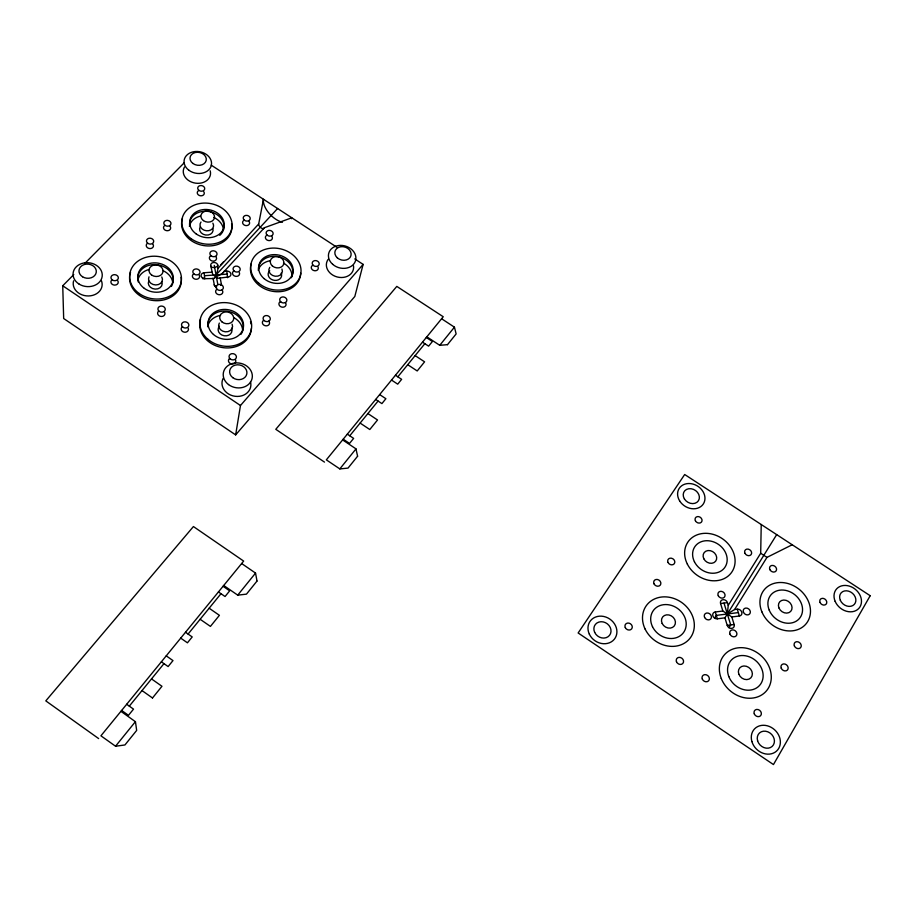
<?xml version="1.0" encoding="UTF-8"?>
<svg xmlns="http://www.w3.org/2000/svg" width="916" height="916" viewBox="0 0 916 916"><rect width="100%" height="100%" fill="white"/><g stroke="black" fill="none" stroke-linecap="round" stroke-linejoin="round"><path stroke-width="1.37" d="M728.254 605.327L727.43 602.659A3.79 3.183 37.1 0 0 722.964 599.705A3.79 3.183 37.1 0 0 720.571 603.529L722.85 611.018L731.827 616.96L739.384 615.999A3.801 3.195 37.8 0 0 741.754 612.151A3.801 3.195 37.8 0 0 737.277 609.186L734.586 609.529L727.338 613.983L728.254 605.327L760.692 553.264L761.23 524.524M222.828 272.968A15.515 7.397 -35.9 0 1 215.844 276.792A15.721 1.271 -76.7 0 0 217.813 269.659L217.802 265.182A3.595 2.931 10.3 0 0 213.714 262.48A3.595 2.931 10.3 0 0 210.737 265.674L212.581 273.918A4.408 2.175 44 0 0 212.947 274.422L215.111 276.506A7.248 3.572 44 0 0 216.645 277.502L216.989 277.685A6.435 3.172 44 0 0 217.836 278.052A5.679 2.794 43.9 0 0 218.329 278.201L219.577 278.258A3.034 1.489 43.9 0 0 219.954 278.04L227.901 277.056A3.595 2.943 10.8 0 0 230.866 273.85A3.595 2.943 10.8 0 0 226.779 271.136L224.008 271.331A1.443 0.676 -35.9 0 1 223.905 271.651L223.355 272.35A3.927 1.855 -35.9 0 1 223 272.682L222.771 272.888M211.94 272.189L204.154 272.739A3.607 2.966 9.9 0 0 201.142 275.956A3.607 2.966 9.9 0 0 205.241 278.682L213.073 278.533A3 0.893 -57.6 0 0 213.256 278.716A3.687 1.099 -57.6 0 0 213.474 278.727A4.523 1.351 -57.7 0 0 213.92 278.567L214.344 278.304M204.154 272.739L204.737 278.922M226.779 271.136L227.603 277.708M73.784 274.582L62.735 285.781L63.673 318.528L235.652 434.894L240.473 405.513L363.125 264.392L354.755 258.919M218.088 268.296L258.69 223.973L263.464 199.264A17.747 9.607 44.9 0 0 282.449 222.279M363.125 264.392L354.813 296.486L235.652 434.894M728.987 627.689L730.693 624.941L724.006 603.094M731.827 616.96L734.14 624.494A3.824 3.217 38.1 0 1 731.735 628.376A3.824 3.217 38.1 0 1 727.235 625.388L724.934 617.842L776.688 534.623M734.586 609.529L766.967 557.375L792.203 544.757M714.595 618.128L716.312 615.392L738.33 612.586M223.756 271.88L264.403 227.718L291.792 217.779A17.747 9.607 44.9 0 1 291.551 218.706M256.984 581.087L246.461 594.14L237.759 595.16L223.71 585.484M357.595 456.225L348.023 468.099L339.847 468.923L326.336 459.855L443.241 316.741L396.8 286.399L275.785 429.306L324.493 462.111M447.477 344.668L456.134 333.928L454.462 327.195L441.604 318.757M152.514 697.958L161.96 686.279L151.506 678.916M115.588 746.162L135.396 721.682L120.923 711.32M237.748 595.102L255.507 573.141M339.836 468.877L355.969 448.92L357.595 456.214M426.833 336.836L439.76 345.309L454.416 327.195M129.305 706.144L163.964 663.642M188.078 634.067L220.985 593.705M349.752 435.787L378.068 401.059M397.83 376.82L424.852 343.683M220.802 264.735L223.367 261.976M277.605 208.516L216.039 274.903L215.787 276.987A6.79 2.027 -57.7 0 1 214.344 278.304M84.844 263.396L184.356 162.647M115.599 746.231L124.942 744.96L136.667 730.407L135.453 721.671M727.235 625.388L734.14 624.494M724.934 617.842L717.342 618.815A3.813 3.217 37.4 0 1 712.854 615.838A3.813 3.217 37.4 0 1 715.27 611.98L722.85 611.018M720.571 603.529L727.43 602.659M439.795 345.309L447.477 344.668M204.692 275.705L227.34 274.09M211.207 165.132L336.825 247.206M760.715 553.275L766.932 557.363M426.295 337.477L432.409 341.496L428.608 346.156L422.494 342.137M415.131 355.603L424.589 361.831L417.204 370.957L407.712 364.694M395.449 375.251L401.632 379.339L397.716 384.159L391.521 380.06M379.659 394.578L385.888 398.712L381.903 403.601L375.675 399.456M367.889 413.551L377.529 419.975L369.801 429.512L360.114 423.077M347.324 434.161L353.633 438.386L349.523 443.436L343.214 439.199M342.63 439.909L356.003 448.874M62.735 285.781L240.473 405.513M241.652 563.535L255.553 573.095L257.007 581.053M223.069 586.274L229.676 590.854L225.061 596.522L218.443 591.942M209.157 608.213L219.405 615.323L210.428 626.407L200.135 619.273M185.501 632.258L192.211 636.941L187.436 642.814L180.715 638.12M166.231 655.856L172.987 660.585L168.12 666.562L161.365 661.81M142.003 690.572L152.491 697.981M126.671 704.278L133.518 709.133L128.48 715.316L121.633 710.461M115.542 746.231L100.92 735.811L243.645 561.084L193.425 526.551L45.8 700.877L98.653 738.582M737.277 609.186L739.384 615.999M715.27 611.98L717.342 618.815M220.126 277.617L221.363 284.155A3.607 2.966 10.4 0 1 221.294 285.368M214.264 265.434L217.813 284.418M213.05 278.12L214.264 284.67A3.607 2.966 10.4 0 0 216.611 287.166M203.741 191.662A3.527 2.805 10.1 0 1 202.825 195.394A3.527 2.805 10.1 0 1 198.074 194.604A3.527 2.805 10.1 0 1 198.383 190.768M215.764 256.526A3.584 2.92 10.3 0 1 215.317 260.51A3.584 2.92 10.3 0 1 210.428 260.098A3.584 2.92 10.3 0 1 210.279 256.068M169.918 226.206A3.584 2.885 8.7 0 1 169.414 230.122A3.584 2.885 8.7 0 1 164.525 229.698A3.584 2.885 8.7 0 1 164.433 225.725M248.831 221.145A3.527 2.84 11.6 0 1 248.511 224.97A3.527 2.84 11.6 0 1 243.793 224.729A3.527 2.84 11.6 0 1 243.255 220.871M117.717 280.651A3.675 3.011 6.3 0 1 114.683 285.116A3.675 3.011 6.3 0 1 111.294 280.594M152.72 243.988A3.607 2.931 8 0 1 152.262 247.915A3.607 2.931 8 0 1 147.419 247.675A3.607 2.931 8 0 1 146.972 243.713M164.411 311.932A3.675 3.057 7.9 0 1 163.586 315.894A3.675 3.057 7.9 0 1 158.731 315.493A3.675 3.057 7.9 0 1 158.354 311.429M199.219 275.144A3.618 2.966 9.6 0 1 198.074 278.83A3.618 2.966 9.6 0 1 193.425 278.246A3.618 2.966 9.6 0 1 193.104 274.365M318.024 266.991A3.538 2.885 14.3 0 1 316.318 270.575A3.538 2.885 14.3 0 1 311.749 269.041A3.538 2.885 14.3 0 1 312.837 265.251M235.401 359.633A3.687 3.114 10.9 0 1 234.198 363.572A3.687 3.114 10.9 0 1 229.389 362.805A3.687 3.114 10.9 0 1 229.366 358.671M222.05 290.04A3.618 2.988 10.5 0 1 221.523 294.162A3.618 2.988 10.5 0 1 216.531 293.567A3.618 2.988 10.5 0 1 216.749 289.41M188.238 328.249A3.675 3.069 8.8 0 1 184.276 332.187A3.675 3.069 8.8 0 1 181.86 327.184M268.766 321.069A3.618 3.023 12.4 0 1 268.296 325.249A3.618 3.023 12.4 0 1 263.304 324.665A3.618 3.023 12.4 0 1 263.464 320.44M285.46 302.749A3.595 2.977 13.1 0 1 284.716 306.688A3.595 2.977 13.1 0 1 279.93 306.104A3.595 2.977 13.1 0 1 279.769 302.062M271.617 236.11A3.527 2.851 12.5 0 1 271.331 239.958A3.527 2.851 12.5 0 1 266.613 239.717A3.527 2.851 12.5 0 1 266.041 235.824M239.362 272.59A3.584 2.943 11.2 0 1 235.572 276.346A3.584 2.943 11.2 0 1 233.145 271.525M281.922 269.006A6.836 5.599 12.8 0 1 275.121 276.22A6.836 5.599 12.8 0 1 269.762 267.369M232.126 324.218A7.007 5.851 10.6 0 1 225.325 331.821A7.007 5.851 10.6 0 1 219.313 323.073M161.789 276.964A6.996 5.748 7.9 0 1 155.789 284.956A6.996 5.748 7.9 0 1 148.999 276.815M212.867 223.172A6.824 5.496 10.2 0 1 206.524 230.775A6.824 5.496 10.2 0 1 200.993 222.038M264.38 227.706A3.572 1.889 44.6 0 1 261.209 227.981A3.572 1.889 44.6 0 1 258.69 223.973M101.332 280.491A14.496 11.885 5.2 0 1 88.405 295.96A14.496 11.885 5.2 0 1 73.612 280.811M250.492 381.835A14.53 12.355 11 0 1 235.126 396.296A14.53 12.355 11 0 1 223.195 378.297M353.53 265.903A13.797 11.244 15.3 0 1 337.214 276.976A13.797 11.244 15.3 0 1 328.214 259.297M210.199 170.788A13.717 10.866 10 0 1 195.543 183.154A13.717 10.866 10 0 1 184.471 167.055M204.463 277.8A3.595 1.088 -57.6 0 1 202.573 277.983M217.802 265.182A3.572 2.061 -9.5 0 1 214.023 267.529A3.572 2.061 -9.5 0 1 210.737 265.674M221.363 284.155A3.595 2.038 -9.6 0 1 220.641 285.334M216.6 286.479A3.595 2.038 -9.6 0 1 214.264 284.67M215.752 287.303A3.607 1.053 -57.5 0 1 215.695 286.708M231.576 223.664A25.293 20.404 10.2 0 1 205.436 245.797A25.293 20.404 10.2 0 1 182.444 218.569M189.555 224.889A17.335 13.98 10.2 0 1 212.466 212.398A17.335 13.98 10.2 0 1 219.76 235.366M181.047 277.353A25.957 21.308 7.9 0 1 153.762 300.562A25.957 21.308 7.9 0 1 130.541 272.373M138.247 281.933A17.793 14.599 7.9 0 1 157.415 264.77A17.793 14.599 7.9 0 1 171.384 286.433M300.7 273.174A25.35 20.747 12.8 0 1 272.144 291.231A25.35 20.747 12.8 0 1 251.167 263.923M258.381 268.869A17.37 14.221 12.8 0 1 279.586 257.03A17.37 14.221 12.8 0 1 291.288 277.754M207.875 325.775A17.816 14.862 10.6 0 1 229.824 311.749A17.816 14.862 10.6 0 1 240.851 334.455M251.385 328.443A25.991 21.686 10.6 0 1 221.683 347.439A25.991 21.686 10.6 0 1 200.547 319.146M250.492 321.734A25.991 21.686 10.6 0 1 251.064 323.955M207.6 326.772A17.747 14.828 10.6 0 1 220.527 315.39M234.061 317.738A17.747 14.828 10.6 0 1 242.66 330.138M231.553 328.249A6.984 5.828 10.6 0 1 224.145 335.748A6.984 5.828 10.6 0 1 219.451 326.222M258.197 270.209A17.301 14.187 12.7 0 1 270.266 260.728M283.456 263.075A17.301 14.187 12.7 0 1 292.021 276.506M281.166 273.151A6.813 5.576 12.7 0 1 278.361 279.849A6.813 5.576 12.7 0 1 269.728 278.04A6.813 5.576 12.7 0 1 269.751 270.758M137.824 280.136A17.713 14.564 7.9 0 1 149.285 269.407M163.105 270.701A17.713 14.564 7.9 0 1 172.7 282.105M161.777 281.704A6.973 5.725 7.9 0 1 155.17 289.113A6.973 5.725 7.9 0 1 148.77 281.006M189.372 226.355A17.267 13.946 10.2 0 1 200.329 216.107M213.783 217.436A17.267 13.946 10.2 0 1 223.47 229.916M212.878 228.553A6.79 5.485 10.2 0 1 205.688 235.023A6.79 5.485 10.2 0 1 200.261 226.79M870.2 595.721L773.459 764.562L578.133 632.979L684.687 474.511L870.2 595.721M199.012 190.436A3.538 2.817 10.1 0 0 204.692 189.04A3.538 2.817 10.1 0 0 199.963 185.65A3.538 2.817 10.1 0 0 199.012 190.436M211.218 255.919A3.595 2.931 10.3 0 0 217 254.408A3.595 2.931 10.3 0 0 212.157 250.927A3.595 2.931 10.3 0 0 211.218 255.919M165.12 225.405A3.595 2.897 8.7 0 0 170.926 223.951A3.595 2.897 8.7 0 0 166.139 220.493A3.595 2.897 8.7 0 0 165.12 225.405M244.286 220.126A3.538 2.851 11.7 0 0 250.137 219.176A3.538 2.851 11.7 0 0 245.763 215.409A3.538 2.851 11.7 0 0 244.286 220.126M112.279 279.918A3.698 3.023 6.3 0 0 118.29 278.361A3.698 3.023 6.3 0 0 113.412 274.789A3.698 3.023 6.3 0 0 112.279 279.918M147.774 243.301A3.63 2.943 8 0 0 153.648 241.801A3.63 2.943 8 0 0 148.827 238.309A3.63 2.943 8 0 0 147.774 243.301M159.247 311.383A3.698 3.069 8 0 0 165.224 309.78A3.698 3.069 8 0 0 160.3 306.184A3.698 3.069 8 0 0 159.247 311.383M194.158 274.113A3.63 2.977 9.6 0 0 200.009 272.579A3.63 2.977 9.6 0 0 195.142 269.052A3.63 2.977 9.6 0 0 194.158 274.113M313.318 265.445A3.55 2.897 14.3 0 0 319.134 264.438A3.55 2.897 14.3 0 0 314.68 260.613A3.55 2.897 14.3 0 0 313.318 265.445M230.168 358.877A3.698 3.114 10.9 0 0 236.305 357.732A3.698 3.114 10.9 0 0 231.737 353.69A3.698 3.114 10.9 0 0 230.168 358.877M217.229 289.41A3.63 2.988 10.5 0 0 223.252 288.357A3.63 2.988 10.5 0 0 218.787 284.452A3.63 2.988 10.5 0 0 217.229 289.41M182.879 327.218A3.698 3.08 8.9 0 0 188.833 325.592A3.698 3.08 8.9 0 0 183.887 321.974A3.698 3.08 8.9 0 0 182.879 327.218M264.209 320.623A3.641 3.023 12.4 0 0 270.209 319.535A3.641 3.023 12.4 0 0 265.686 315.596A3.641 3.023 12.4 0 0 264.209 320.623M280.834 301.948A3.607 2.977 13.1 0 0 286.777 300.883A3.607 2.977 13.1 0 0 282.265 296.979A3.607 2.977 13.1 0 0 280.834 301.948M267.197 235.172A3.538 2.862 12.5 0 0 273.037 234.198A3.538 2.862 12.5 0 0 268.64 230.42A3.538 2.862 12.5 0 0 267.197 235.172M234.141 271.056A3.607 2.954 11.2 0 0 240.106 270.025A3.607 2.954 11.2 0 0 235.652 266.167A3.607 2.954 11.2 0 0 234.141 271.056M188.971 170.319A13.832 10.923 10.1 0 0 211.344 165.269A13.832 10.923 10.1 0 0 193.081 151.85A13.832 10.923 10.1 0 0 188.971 170.319M192.898 163.449A8.21 6.481 10.1 0 0 206.192 160.472A8.21 6.481 10.1 0 0 195.36 152.503A8.21 6.481 10.1 0 0 192.898 163.449M332.68 264.323A13.912 11.301 15.3 0 0 355.522 260.762A13.912 11.301 15.3 0 0 338.279 245.568A13.912 11.301 15.3 0 0 332.68 264.323M337.34 257.865A8.255 6.698 15.3 0 0 350.908 255.782A8.255 6.698 15.3 0 0 340.683 246.759A8.255 6.698 15.3 0 0 337.34 257.865M228.508 384.56A14.656 12.435 11.1 0 0 252.152 378.228A14.656 12.435 11.1 0 0 232.653 363.434A14.656 12.435 11.1 0 0 228.508 384.56M232.756 377.644A8.702 7.374 11.1 0 0 246.816 373.911A8.702 7.374 11.1 0 0 235.24 365.118A8.702 7.374 11.1 0 0 232.756 377.644M79.097 284.097A14.622 11.954 5.3 0 0 102.18 276.334A14.622 11.954 5.3 0 0 81.673 263.556A14.622 11.954 5.3 0 0 79.097 284.097M82.554 276.781A8.691 7.088 5.4 0 0 96.272 272.201A8.691 7.088 5.4 0 0 84.112 264.598A8.691 7.088 5.4 0 0 82.554 276.781M203.444 220.619A6.87 5.53 10.2 0 0 214.481 217.825A6.87 5.53 10.2 0 0 205.241 211.218A6.87 5.53 10.2 0 0 203.444 220.619M151.552 274.972A7.053 5.771 8 0 0 162.968 271.995A7.053 5.771 8 0 0 153.567 265.171A7.053 5.771 8 0 0 151.552 274.972M221.809 321.779A7.065 5.885 10.7 0 0 233.523 319.661A7.065 5.885 10.7 0 0 224.798 312.024A7.065 5.885 10.7 0 0 221.809 321.779M272.396 265.995A6.893 5.622 12.8 0 0 283.754 264.037A6.893 5.622 12.8 0 0 275.155 256.652A6.893 5.622 12.8 0 0 272.396 265.995M191.238 238.755A25.339 20.427 10.2 0 0 231.84 228.233A25.339 20.427 10.2 0 0 197.696 203.982A25.339 20.427 10.2 0 0 191.238 238.755M196.173 233.912A17.358 14.003 10.2 0 0 224.031 226.744A17.358 14.003 10.2 0 0 200.661 210.085A17.358 14.003 10.2 0 0 196.173 233.912M139.14 293.464A26.003 21.331 7.9 0 0 181.128 282.22A26.003 21.331 7.9 0 0 146.365 257.213A26.003 21.331 7.9 0 0 139.14 293.464M144.316 288.38A17.816 14.622 7.9 0 0 173.113 280.731A17.816 14.622 7.9 0 0 149.331 263.545A17.816 14.622 7.9 0 0 144.316 288.38M258.621 283.101A25.396 20.77 12.8 0 0 300.379 275.647A25.396 20.77 12.8 0 0 268.583 248.511A25.396 20.77 12.8 0 0 258.621 283.101M264.048 278.59A17.404 14.232 12.8 0 0 292.685 273.541A17.404 14.232 12.8 0 0 270.941 254.911A17.404 14.232 12.8 0 0 264.048 278.59M207.795 339.183A26.037 21.709 10.6 0 0 250.904 331.145A26.037 21.709 10.6 0 0 218.603 303.104A26.037 21.709 10.6 0 0 207.795 339.183M213.451 334.455A17.851 14.885 10.6 0 0 243.026 329.004A17.851 14.885 10.6 0 0 220.928 309.745A17.851 14.885 10.6 0 0 213.451 334.455M668.027 562.458A3.744 3.16 34.1 0 0 674.21 563.787A3.744 3.16 34.1 0 0 671.508 558.222A3.744 3.16 34.1 0 0 668.027 562.458M820.026 602.407A3.778 3.092 39 0 0 826.083 604.228A3.778 3.092 39 0 0 823.702 598.503A3.778 3.092 39 0 0 820.026 602.407M654.013 583.824A3.778 3.217 34.6 0 0 660.241 585.152A3.778 3.217 34.6 0 0 657.539 579.507A3.778 3.217 34.6 0 0 654.013 583.824M702.274 678.974A3.904 3.332 39.9 0 0 708.572 680.851A3.904 3.332 39.9 0 0 706.27 674.794A3.904 3.332 39.9 0 0 702.274 678.974M738.868 674.245A7.465 6.309 40.5 0 0 750.868 677.829A7.465 6.309 40.5 0 0 746.368 666.287A7.465 6.309 40.5 0 0 738.868 674.245M718.281 595.743A3.79 3.172 36.7 0 0 724.476 597.06A3.79 3.172 36.7 0 0 721.693 591.415A3.79 3.172 36.7 0 0 718.281 595.743M625.284 627.586A3.836 3.321 35.5 0 0 631.628 628.914A3.836 3.321 35.5 0 0 628.914 623.12A3.836 3.321 35.5 0 0 625.284 627.586M704.61 617.464A3.813 3.229 37.3 0 0 710.85 618.781A3.813 3.229 37.3 0 0 708.068 613.067A3.813 3.229 37.3 0 0 704.61 617.464M729.938 634.078A3.836 3.229 38.5 0 0 736.132 635.944A3.836 3.229 38.5 0 0 733.831 630.048A3.836 3.229 38.5 0 0 729.938 634.078M769.944 569.718A3.744 3.08 36.9 0 0 776.024 571.023A3.744 3.08 36.9 0 0 773.207 565.493A3.744 3.08 36.9 0 0 769.944 569.718M662.165 623.464A7.351 6.286 36.5 0 0 674.245 625.994A7.351 6.286 36.5 0 0 668.955 614.957A7.351 6.286 36.5 0 0 662.165 623.464M645.15 629.132A27.262 23.301 36.5 0 0 689.954 638.326A27.262 23.301 36.5 0 0 670.134 597.427A27.262 23.301 36.5 0 0 645.15 629.132M769.222 610.113A18.503 15.297 38.5 0 0 798.992 618.976A18.503 15.297 38.5 0 0 787.451 590.831A18.503 15.297 38.5 0 0 769.222 610.113M761.883 611.842A26.999 22.328 38.5 0 0 805.324 624.689A26.999 22.328 38.5 0 0 788.401 583.652A26.999 22.328 38.5 0 0 761.883 611.842M728.838 676.615A18.984 16.041 40.5 0 0 759.375 685.649A18.984 16.041 40.5 0 0 747.834 656.325A18.984 16.041 40.5 0 0 728.838 676.615M721.258 678.481A27.698 23.404 40.5 0 0 765.822 691.569A27.698 23.404 40.5 0 0 748.899 648.814A27.698 23.404 40.5 0 0 721.258 678.481M754.269 713.827A3.95 3.343 42.5 0 0 760.589 715.717A3.95 3.343 42.5 0 0 758.208 709.579A3.95 3.343 42.5 0 0 754.269 713.827M781.222 668.165A3.882 3.24 40.9 0 0 787.428 670.031A3.882 3.24 40.9 0 0 785.046 664.066A3.882 3.24 40.9 0 0 781.222 668.165M684.389 498.888A8.496 7.03 32.4 0 0 698.416 500.766A8.496 7.03 32.4 0 0 691.088 488.732A8.496 7.03 32.4 0 0 684.389 498.888M594.667 632.349A8.931 7.775 34.9 0 0 609.461 635.429A8.931 7.775 34.9 0 0 603.22 621.918A8.931 7.775 34.9 0 0 594.667 632.349M679.615 500.846A14.358 11.874 32.4 0 0 703.316 503.983A14.358 11.874 32.4 0 0 690.916 483.648A14.358 11.874 32.4 0 0 679.615 500.846M840.293 600.209A8.759 7.11 39.3 0 0 854.296 604.411A8.759 7.11 39.3 0 0 848.674 591.175A8.759 7.11 39.3 0 0 840.293 600.209M835.152 601.365A14.793 12.011 39.3 0 0 858.807 608.442A14.793 12.011 39.3 0 0 849.281 586.08A14.793 12.011 39.3 0 0 835.152 601.365M757.601 740.769A9.252 7.843 43.8 0 0 772.096 746.483A9.252 7.843 43.8 0 0 767.814 731.804A9.252 7.843 43.8 0 0 757.601 740.769M751.91 741.582A15.629 13.248 43.8 0 0 776.425 751.2A15.629 13.248 43.8 0 0 769.154 726.388A15.629 13.248 43.8 0 0 751.91 741.582M794.367 645.894A3.847 3.183 40.2 0 0 800.527 647.749A3.847 3.183 40.2 0 0 798.134 641.853A3.847 3.183 40.2 0 0 794.367 645.894M652.478 626.647A18.686 15.973 36.5 0 0 683.187 633.013A18.686 15.973 36.5 0 0 669.665 604.961A18.686 15.973 36.5 0 0 652.478 626.647M694.431 561.748A18.228 15.229 35 0 0 724.35 568.057A18.228 15.229 35 0 0 710.873 541.116A18.228 15.229 35 0 0 694.431 561.748M687.343 564.073A26.598 22.213 35 0 0 730.991 573.198A26.598 22.213 35 0 0 711.251 533.902A26.598 22.213 35 0 0 687.343 564.073M695.404 520.757A3.687 3.069 33.4 0 0 701.473 522.074A3.687 3.069 33.4 0 0 698.782 516.647A3.687 3.069 33.4 0 0 695.404 520.757M778.932 607.926A7.282 6.023 38.5 0 0 790.645 611.441A7.282 6.023 38.5 0 0 786.134 600.358A7.282 6.023 38.5 0 0 778.932 607.926M743.437 612.174A3.801 3.183 37.9 0 0 749.586 614.029A3.801 3.183 37.9 0 0 747.284 608.213A3.801 3.183 37.9 0 0 743.437 612.174M676.455 661.661A3.882 3.332 38.5 0 0 682.741 663.539A3.882 3.332 38.5 0 0 680.485 657.516A3.882 3.332 38.5 0 0 676.455 661.661M703.809 558.771A7.168 5.988 35 0 0 715.579 561.29A7.168 5.988 35 0 0 710.312 550.676A7.168 5.988 35 0 0 703.809 558.771M744.983 553.321A3.721 3.08 35.7 0 0 751.074 554.638A3.721 3.08 35.7 0 0 748.292 549.142A3.721 3.08 35.7 0 0 744.983 553.321M589.309 634.09A15.103 13.145 34.9 0 0 614.304 639.265A15.103 13.145 34.9 0 0 603.713 616.457A15.103 13.145 34.9 0 0 589.309 634.09"/></g></svg>
